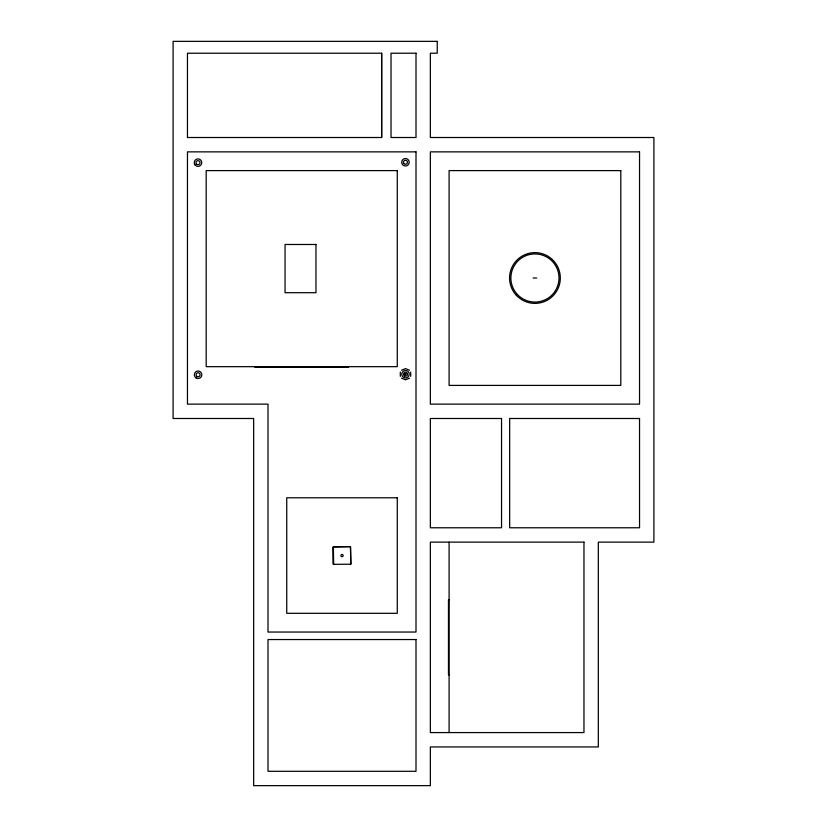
<?xml version="1.0" encoding="UTF-8"?>
<svg xmlns="http://www.w3.org/2000/svg" width="827" height="827" viewBox="0 0 827 827"><rect width="100%" height="100%" fill="white"/><g stroke="black" fill="none" stroke-linecap="round" stroke-linejoin="round"><path stroke-width="1.24" d="M381.65 53.217L381.65 137.509L187.46 137.509L187.46 53.217L381.65 53.217L381.65 137.509M333.663 564.345L333.374 546.895L350.441 546.637L350.948 563.973L350.379 564.469M400.309 372.067L400.309 376.368M410.699 376.368L410.699 372.067M401.529 370.238L405.499 368.594L409.479 370.238M409.479 378.187L405.499 379.831L401.529 378.187M533.157 278.006L536.733 278.006M350.379 546.637L333.281 546.823L333.333 564.345L350.72 564.21L350.545 546.781M449.092 599.885L448.472 599.885L448.472 674.822L449.092 674.822M333.271 547.154L333.281 564.014M449.092 542.13L449.092 732.577M348.56 366.671L348.56 367.291L254.902 367.291L254.902 366.671M404.848 373.835C405.013 376.823 407.515 372.481 404.848 373.835M437.225 41.35L173.101 41.35L173.101 418.493L253.651 418.493L253.651 785.65L430.36 785.65L430.36 746.936L598.324 746.936L598.324 542.13L653.899 542.13L653.899 137.509L430.36 137.509L430.36 53.217L437.225 53.217L437.225 41.35M416.002 53.217L391.026 53.217L391.026 137.509L416.002 137.509L416.002 53.217M416.002 151.868L187.46 151.868L187.46 404.134L268.01 404.134L268.01 632.045L416.002 632.045L416.002 151.868M639.54 151.868L430.36 151.868L430.36 404.134L639.54 404.134L639.54 151.868M397.27 170.6L206.192 170.6L206.192 366.671L397.27 366.671L397.27 170.6M620.808 170.6L449.092 170.6L449.092 385.403L620.808 385.403L620.808 170.6M315.966 244.482L285.057 244.482L285.057 292.706L315.966 292.706L315.966 244.482M501.544 418.493L430.36 418.493L430.36 527.771L501.544 527.771L501.544 418.493M639.54 418.493L509.659 418.493L509.659 527.771L639.54 527.771L639.54 418.493M397.27 497.792L286.742 497.792L286.742 613.314L397.27 613.314L397.27 497.792M583.965 542.13L430.36 542.13L430.36 732.577L583.965 732.577L583.965 542.13M416.002 639.54L268.01 639.54L268.01 771.291L416.002 771.291L416.002 639.54M197.095 376.481A1.995 1.995 0 0 0 200.093 374.755A1.995 1.995 0 0 0 197.095 373.018A1.995 1.995 0 0 0 197.095 376.481M196.216 378.001A3.742 3.742 0 0 0 201.84 374.755A3.742 3.742 0 0 0 196.216 371.509A3.742 3.742 0 0 0 196.216 378.001M517.299 294.371A24.066 24.066 0 0 0 557.936 285.098A24.066 24.066 0 0 0 529.58 254.54A24.066 24.066 0 0 0 517.299 294.371M516.327 295.27A25.389 25.389 0 0 0 559.197 285.48A25.389 25.389 0 0 0 529.29 253.258A25.389 25.389 0 0 0 516.327 295.27M403.865 163.467A1.995 1.995 0 0 0 407.297 163.012A1.995 1.995 0 0 0 405.189 160.273A1.995 1.995 0 0 0 403.865 163.467M402.48 164.532A3.742 3.742 0 0 0 408.91 163.684A3.742 3.742 0 0 0 404.961 158.536A3.742 3.742 0 0 0 402.48 164.532M404.506 375.944A1.995 1.995 0 0 0 407.504 374.217A1.995 1.995 0 0 0 404.506 372.481A1.995 1.995 0 0 0 404.506 375.944M402.532 376.492A3.742 3.742 0 0 0 408.962 375.644A3.742 3.742 0 0 0 405.013 370.496A3.742 3.742 0 0 0 402.532 376.492M341.489 556.53A1.127 1.127 0 0 0 343.174 555.558A1.127 1.127 0 0 0 341.489 554.586A1.127 1.127 0 0 0 341.489 556.53M196.423 163.87A1.995 1.995 0 0 0 199.855 163.415A1.995 1.995 0 0 0 197.746 160.676A1.995 1.995 0 0 0 196.423 163.87M195.038 164.935A3.742 3.742 0 0 0 201.468 164.087A3.742 3.742 0 0 0 197.519 158.939A3.742 3.742 0 0 0 195.038 164.935"/></g></svg>
